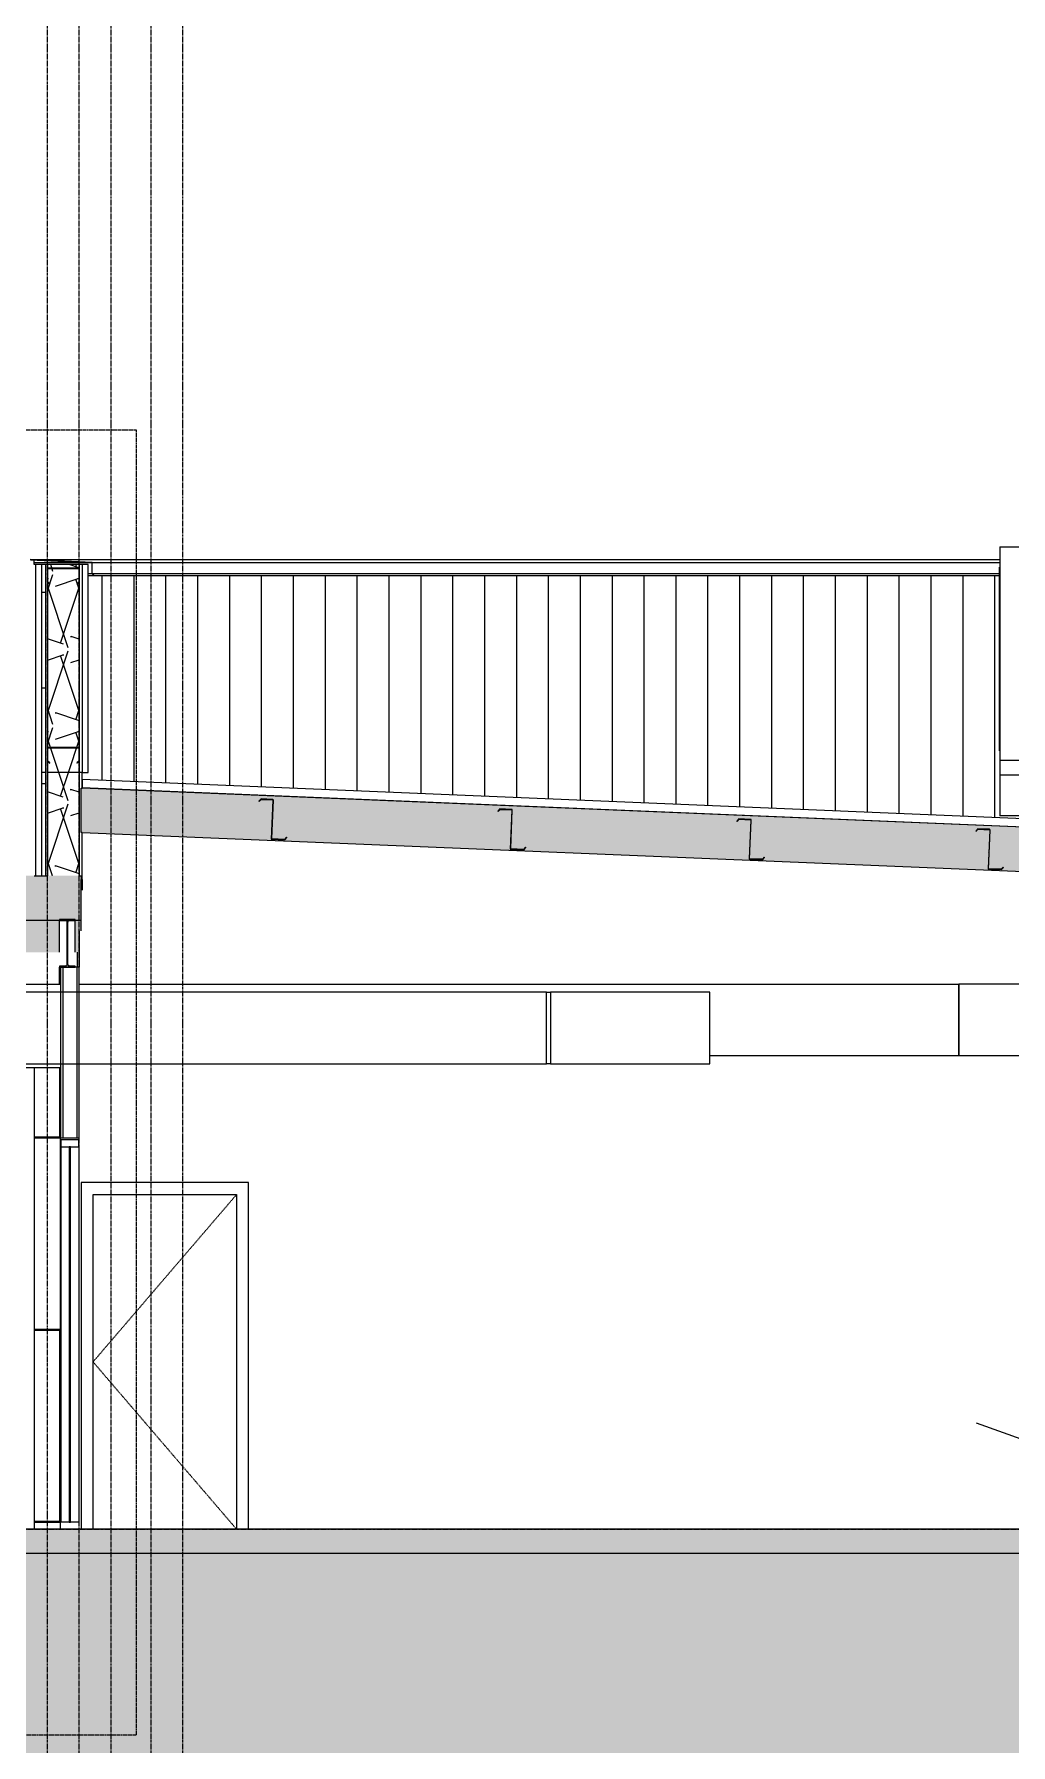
# Model space of a CAD drawing. Header units: inches. Extents: x -23445 to -52, y -314 to 853.
# Drawn here: x -15376.2 to -15131.2, y -54.2 to 375.4 of the extents above; entities that cross this region are included whole.
import ezdxf

# ---------------------------------------------------------------- set-up
doc = ezdxf.new("R2010")
doc.units = ezdxf.units.IN
doc.header["$MEASUREMENT"] = 0
for name, pattern in [('Dash 1_16_', [0.125, 0.0625, -0.0625]), ('Dash Dot 3_16_', [0.3125, 0.1875, -0.0625, 0, -0.0625]), ('Grid Line 1_2_', [0.875, 0.5, -0.125, 0.125, -0.125])]:
    doc.linetypes.add(name, pattern=pattern)
for name, color, linetype, lineweight in [('A-ANNO-IDEN', 131, 'Continuous', 9), ('A-ANNO-SYMB', 150, 'Continuous', 9), ('A-CLNG', 13, 'Continuous', 9), ('A-CLNG-PATT', 13, 'Continuous', 9), ('A-DOOR', 31, 'Continuous', 9), ('A-DOOR-FRAM', 31, 'Continuous', 9), ('A-FLOR', 192, 'Continuous', 9), ('A-FLOR-LEVL', 51, 'Continuous', 9), ('A-FLOR-PATT', 8, 'Continuous', 25), ('A-GLAZ-CURT', 52, 'Continuous', 9), ('A-GLAZ-CWMG', 51, 'Continuous', 9), ('A-ROOF', 132, 'Continuous', 9), ('A-WALL', 113, 'Continuous', 9), ('A-WALL-PATT', 111, 'Continuous', 25), ('C-TOPO', 7, 'Continuous', 9), ('I-WALL', 2, 'Continuous', 9), ('M-EQPM', 50, 'Continuous', 9), ('M-HVAC-DUCT', 70, 'Continuous', 9), ('S-BEAM', 12, 'Continuous', 9), ('S-GRID', 1, 'Continuous', 9)]:
    doc.layers.add(name, color=color, linetype=linetype, lineweight=lineweight)
pattern_1 = [(0, (-33524.074, 67.247), (0, 24), []), (90, (-33524.074, 67.247), (-24, 1e-15), [])]
pattern_2 = [(161.57, (-33523.114, 68.207), (-7.6802237, -0.0009796), [0, -54.643, 6.067, 0]), (18.43, (-33525.034, 68.207), (-7.6802237, 0.0009796), [0, -54.643, 6.067, 0]), (108.43, (-33523.114, 68.207), (3.8382953, -19.20136532), [18.211, -42.499]), (71.57, (-33525.034, 68.207), (3.8382953, 19.20136532), [18.211, -42.499])]
pattern_3 = [(45, (-33524.074, 67.247), (-19.00703, 19.00703), []), (45, (-33524.074, 96.047), (-19.00703, 19.00703), [])]

# ---------------------------------------------------------------- blocks, each defined once
blk = doc.blocks.new('Struct_Xcel_Sports Complex_rvt-2-Building Section - East_West looking South _ Fitness Center')
at = {"layer": 'A-FLOR-PATT', "lineweight": 9}
h = blk.add_hatch(dxfattribs=at)
h.set_pattern_fill('FP_34', style=0, pattern_type=2)
h.set_pattern_definition([(50, (-33524.074, 67.247), (55.0854, -4.81984), [5.76, -63.36]), (355, (-33524.074, 67.247), (-10.6557, 57.76853), [4.608, -50.688]), (100.451, (-33519.483, 66.846), (44.42947, 52.94866), [4.895, -53.848]), (46.184, (-33524.074, 82.61), (81.96444, -12.71212), [8.64, -95.04]), (96.636, (-33517.24, 81.55), (71.7815, 74.8124), [7.343, -80.772]), (351.184, (-33524.07, 82.61), (71.78195, 74.81243), [6.912, -76.032]), (21, (-33516.394, 78.767), (45.84207, -30.92146), [5.76, -63.36]), (326, (-33516.394, 78.767), (18.68706, 55.69148), [4.608, -50.688]), (71.451, (-33512.573, 76.19), (64.5289, 24.7701), [4.895, -53.848]), (37.5, (-33524.074, 67.247), (0.933895, 25.566816), [2.534, -47.539, 2.534, -48.922, -50.88]), (37.5, (-33524.074, 67.247), (0.933895, 25.566816), [-101.53, 2.534, -48.346]), (7.5, (-33524.074, 67.247), (20.20404, 30.2913), [2.534, -26.803, 2.534, -46.387, -19.392]), (7.5, (-33524.074, 67.247), (20.20404, 30.2913), [-78.259, 2.534, -16.858]), (327.5, (-33541.2, 67.247), (40.997785, -1.732403), [2.534, -16.666, 2.534, -57.37, -79.488]), (327.5, (-33541.2, 67.247), (40.997785, -1.732403), [-79.104, 2.534, -76.954]), (317.5, (-33548.88, 67.247), (44.78888, 7.68784), [2.534, -22.426, 2.534, -37.248, -56.448]), (317.5, (-33548.88, 67.247), (44.78888, 7.68784), [-64.742, 2.534, -53.914])])
h.paths.add_polyline_path([(-25189.87, -6.32), (-25174.52, -6), (-22066.14, -6), (-22066.14, 0), (-25174.52, 0), (-25189.87, -0.32), (-25287.67, -0.32), (-25303.02, 0), (-26272.89, 0), (-26272.89, -6), (-25303.02, -6), (-25287.67, -6.32), (-25241, -6.32)], flags=0)
at = {"layer": 'A-FLOR', "color": 250, "lineweight": 25}
for p, q in [((-22066.14, 0), (-24218.88, 0)), ((-25174.52, -6), (-22066.14, -6))]:
    blk.add_line(p, q, dxfattribs=at)
blk = doc.blocks.new('Girt_C - 8_D-1405600-Building Section - East_West looking South _ Fitness Center')
at = {"layer": 'S-BEAM'}
h = blk.add_hatch(dxfattribs=at)
h.set_pattern_fill('FP_11', color=256, style=0, pattern_type=2)
h.set_pattern_definition(pattern_3)
h.paths.add_polyline_path([(-22799.97, 237.31), (-22799.39, 237.8), (-22799.39, 241.11), (-22799.5, 241.11), (-22799.5, 237.85), (-22800.04, 237.4)], flags=0)
h.paths.add_polyline_path([(-22806.82, 237.31), (-22806.75, 237.4), (-22807.28, 237.85), (-22807.28, 241.11), (-22807.39, 241.11), (-22807.39, 237.8)], flags=0)
h.paths.add_polyline_path([(-22799.58, 241.19), (-22799.58, 241.3), (-22807.2, 241.3), (-22807.2, 241.19)], flags=0)
at = {"layer": 'S-BEAM', "lineweight": 15}
for p, q in [((-22807.39, 241.11), (-22807.39, 237.8)), ((-22807.28, 237.85), (-22807.28, 241.11)), ((-22799.58, 241.3), (-22807.2, 241.3)), ((-22807.2, 241.19), (-22799.58, 241.19)), ((-22799.5, 241.11), (-22799.5, 237.85)), ((-22799.39, 237.8), (-22799.39, 241.11)), ((-22807.39, 237.8), (-22806.82, 237.31)), ((-22806.75, 237.4), (-22807.28, 237.85)), ((-22806.82, 237.31), (-22806.75, 237.4)), ((-22799.5, 237.85), (-22800.04, 237.4)), ((-22800.04, 237.4), (-22799.97, 237.31)), ((-22799.97, 237.31), (-22799.39, 237.8))]:
    blk.add_line(p, q, dxfattribs=at)
for centre, radius, start, end in [((-22807.2, 241.11), 0.188, 90, 180), ((-22807.2, 241.11), 0.0782, 90, 177.8773), ((-22799.58, 241.11), 0.188, 0, 90), ((-22799.58, 241.11), 0.0782, 3.0424, 90)]:
    blk.add_arc(centre, radius, start, end, dxfattribs=at)
blk = doc.blocks.new('Girt_Z - 10_D-1390501-Building Section - East_West looking South _ Fitness Center')
at = {"layer": 'S-BEAM'}
h = blk.add_hatch(dxfattribs=at)
h.set_pattern_fill('FP_11', color=256, style=0, pattern_type=2)
h.set_pattern_definition(pattern_3)
h.paths.add_polyline_path([(-22747.83, 173.09), (-22747.33, 173.64), (-22747.41, 173.72), (-22747.88, 173.2), (-22751.02, 173.33), (-22751.21, 173.23), (-22749.41, 173.16)], flags=0)
h.paths.add_polyline_path([(-22751.21, 173.23), (-22751.09, 173.41), (-22750.69, 183.03), (-22750.8, 183.03), (-22751.17, 174.14)], flags=0)
h.paths.add_polyline_path([(-22754.23, 182.72), (-22753.76, 183.24), (-22750.87, 183.12), (-22750.87, 183.22), (-22753.8, 183.35), (-22754.31, 182.79)], flags=0)
at = {"layer": 'S-BEAM', "lineweight": 15}
for p, q in [((-22753.8, 183.35), (-22754.31, 182.79)), ((-22754.31, 182.79), (-22754.23, 182.72)), ((-22754.23, 182.72), (-22753.76, 183.24)), ((-22750.87, 183.22), (-22753.8, 183.35)), ((-22753.76, 183.24), (-22750.87, 183.12)), ((-22750.8, 183.03), (-22751.21, 173.23)), ((-22751.09, 173.41), (-22750.69, 183.03)), ((-22751.21, 173.23), (-22747.83, 173.09)), ((-22747.88, 173.2), (-22751.02, 173.33)), ((-22747.41, 173.72), (-22747.88, 173.2)), ((-22747.83, 173.09), (-22747.33, 173.64)), ((-22747.33, 173.64), (-22747.41, 173.72))]:
    blk.add_line(p, q, dxfattribs=at)
for centre, radius, start, end in [((-22750.87, 183.04), 0.187, 357.6141, 87.6141), ((-22750.87, 183.04), 0.0782, 357.6141, 85.4913), ((-22751.01, 173.41), 0.0782, 177.6141, 264.5717)]:
    blk.add_arc(centre, radius, start, end, dxfattribs=at)
blk = doc.blocks.new('Girt_Z - 10_D-V40-Building Section - East_West looking South _ Fitness Center')
at = {"layer": 'S-BEAM', "lineweight": 15}
for p, q in [((-22693.85, 180.85), (-22694.36, 180.3)), ((-22694.28, 180.22), (-22693.81, 180.74)), ((-22690.92, 180.73), (-22693.85, 180.85)), ((-22693.81, 180.74), (-22690.92, 180.62)), ((-22690.85, 180.54), (-22691.26, 170.73)), ((-22691.14, 170.92), (-22690.74, 180.53)), ((-22694.36, 180.3), (-22694.28, 180.22)), ((-22691.26, 170.73), (-22687.89, 170.59)), ((-22687.93, 170.7), (-22691.07, 170.83)), ((-22687.46, 171.22), (-22687.93, 170.7)), ((-22687.89, 170.59), (-22687.38, 171.15)), ((-22687.38, 171.15), (-22687.46, 171.22))]:
    blk.add_line(p, q, dxfattribs=at)
for centre, radius, start, end in [((-22690.93, 180.54), 0.187, 357.6141, 87.6141), ((-22690.93, 180.54), 0.0782, 357.6141, 85.4913), ((-22691.06, 170.91), 0.0782, 177.6141, 264.5717)]:
    blk.add_arc(centre, radius, start, end, dxfattribs=at)
blk = doc.blocks.new('Girt_Z - 10_D-V41-Building Section - East_West looking South _ Fitness Center')
at = {"layer": 'S-BEAM'}
h = blk.add_hatch(dxfattribs=at)
h.set_pattern_fill('FP_11', color=256, style=0, pattern_type=2)
h.set_pattern_definition(pattern_3)
h.paths.add_polyline_path([(-22627.94, 168.09), (-22627.43, 168.65), (-22627.51, 168.72), (-22627.98, 168.21), (-22631.12, 168.34), (-22631.31, 168.23)], flags=0)
h.paths.add_polyline_path([(-22631.31, 168.23), (-22631.19, 168.42), (-22630.79, 178.03), (-22630.9, 178.04)], flags=0)
h.paths.add_polyline_path([(-22634.33, 177.72), (-22633.86, 178.24), (-22630.97, 178.12), (-22630.97, 178.23), (-22633.91, 178.35), (-22634.41, 177.8)], flags=0)
at = {"layer": 'S-BEAM', "lineweight": 15}
for p, q in [((-22633.91, 178.35), (-22634.41, 177.8)), ((-22634.41, 177.8), (-22634.33, 177.72)), ((-22634.33, 177.72), (-22633.86, 178.24)), ((-22630.97, 178.23), (-22633.91, 178.35)), ((-22633.86, 178.24), (-22630.97, 178.12)), ((-22630.9, 178.04), (-22631.31, 168.23)), ((-22631.19, 168.42), (-22630.79, 178.03)), ((-22631.31, 168.23), (-22627.94, 168.09)), ((-22627.98, 168.21), (-22631.12, 168.34)), ((-22627.51, 168.72), (-22627.98, 168.21)), ((-22627.94, 168.09), (-22627.43, 168.65)), ((-22627.43, 168.65), (-22627.51, 168.72))]:
    blk.add_line(p, q, dxfattribs=at)
for centre, radius, start, end in [((-22630.98, 178.04), 0.187, 357.6141, 87.6141), ((-22630.98, 178.04), 0.0782, 357.6141, 85.4913), ((-22631.11, 168.41), 0.0782, 177.6141, 264.5717)]:
    blk.add_arc(centre, radius, start, end, dxfattribs=at)
blk = doc.blocks.new('Girt_Z - 10_D-V42-Building Section - East_West looking South _ Fitness Center')
at = {"layer": 'S-BEAM'}
h = blk.add_hatch(dxfattribs=at)
h.set_pattern_fill('FP_11', color=256, style=0, pattern_type=2)
h.set_pattern_definition(pattern_3)
h.paths.add_polyline_path([(-22567.99, 165.6), (-22567.48, 166.15), (-22567.56, 166.22), (-22568.04, 165.71), (-22571.17, 165.84), (-22571.36, 165.74)], flags=0)
h.paths.add_polyline_path([(-22571.36, 165.74), (-22571.24, 165.92), (-22570.84, 175.54), (-22570.95, 175.54)], flags=0)
h.paths.add_polyline_path([(-22574.38, 175.23), (-22573.91, 175.74), (-22571.02, 175.62), (-22571.02, 175.73), (-22573.96, 175.85), (-22574.46, 175.3)], flags=0)
at = {"layer": 'S-BEAM', "lineweight": 15}
for p, q in [((-22573.96, 175.85), (-22574.46, 175.3)), ((-22574.46, 175.3), (-22574.38, 175.23)), ((-22574.38, 175.23), (-22573.91, 175.74)), ((-22571.02, 175.73), (-22573.96, 175.85)), ((-22573.91, 175.74), (-22571.02, 175.62)), ((-22570.95, 175.54), (-22571.36, 165.74)), ((-22571.24, 165.92), (-22570.84, 175.54)), ((-22571.36, 165.74), (-22567.99, 165.6)), ((-22568.04, 165.71), (-22571.17, 165.84)), ((-22567.56, 166.22), (-22568.04, 165.71)), ((-22567.99, 165.6), (-22567.48, 166.15)), ((-22567.48, 166.15), (-22567.56, 166.22))]:
    blk.add_line(p, q, dxfattribs=at)
for centre, radius, start, end in [((-22571.03, 175.54), 0.187, 357.6141, 87.6141), ((-22571.03, 175.54), 0.0782, 357.6141, 85.4913), ((-22571.17, 165.92), 0.0782, 177.6141, 264.5717)]:
    blk.add_arc(centre, radius, start, end, dxfattribs=at)
blk = doc.blocks.new('Carrier_48TC_Standard_Efficiency_Gas_Heat_Electric_Cooling_Packaged_Rooftop_Unit_3_to_15_nominal_tons - 15 ton 48TC__16-873539-Building Section - East_West looking South _ Fitness Center')
at = {"layer": 'M-EQPM'}
for p, q in [((-22568.39, 246.7), (-22452.52, 246.7)), ((-22568.39, 246.7), (-22568.39, 189.33)), ((-22452.52, 189.33), (-22452.52, 246.7)), ((-22568.52, 195.45), (-22568.52, 241.58)), ((-22568.52, 241.58), (-22568.39, 241.58)), ((-22568.39, 195.45), (-22568.52, 195.45)), ((-22568.39, 193.08), (-22452.52, 193.08)), ((-22568.39, 193.08), (-22568.39, 179.08)), ((-22452.52, 189.33), (-22568.39, 189.33)), ((-22452.52, 179.08), (-22452.52, 193.08)), ((-22452.52, 179.08), (-22568.39, 179.08))]:
    blk.add_line(p, q, dxfattribs=at)
blk = doc.blocks.new('W-Wide Flange - W12X19-1472862-Building Section - East_West looking South _ Fitness Center')
at = {"layer": 'S-BEAM'}
for p, q in [((-22799.89, 144.84), (-22799.89, 144.55)), ((-22799.89, 144.55), (-22799.89, 141.1))]:
    blk.add_line(p, q, dxfattribs=at)
blk = doc.blocks.new('Girt_C - 8_D-V57-Building Section - East_West looking South _ Fitness Center')
at = {"layer": 'S-BEAM'}
h = blk.add_hatch(dxfattribs=at)
h.set_pattern_fill('FP_11', color=256, style=0, pattern_type=2)
h.set_pattern_definition(pattern_3)
h.paths.add_polyline_path([(-22799.97, 192.31), (-22799.39, 192.8), (-22799.39, 196.11), (-22799.5, 196.11), (-22799.5, 192.85), (-22800.04, 192.4)], flags=0)
h.paths.add_polyline_path([(-22806.82, 192.31), (-22806.75, 192.4), (-22807.28, 192.85), (-22807.28, 196.11), (-22807.39, 196.11), (-22807.39, 192.8)], flags=0)
h.paths.add_polyline_path([(-22799.58, 196.19), (-22799.58, 196.3), (-22807.2, 196.3), (-22807.2, 196.19)], flags=0)
at = {"layer": 'S-BEAM', "lineweight": 15}
for p, q in [((-22807.39, 196.11), (-22807.39, 192.8)), ((-22807.28, 192.85), (-22807.28, 196.11)), ((-22799.58, 196.3), (-22807.2, 196.3)), ((-22807.2, 196.19), (-22799.58, 196.19)), ((-22799.5, 196.11), (-22799.5, 192.85)), ((-22799.39, 192.8), (-22799.39, 196.11)), ((-22807.39, 192.8), (-22806.82, 192.31)), ((-22806.75, 192.4), (-22807.28, 192.85)), ((-22806.82, 192.31), (-22806.75, 192.4)), ((-22799.5, 192.85), (-22800.04, 192.4)), ((-22800.04, 192.4), (-22799.97, 192.31)), ((-22799.97, 192.31), (-22799.39, 192.8))]:
    blk.add_line(p, q, dxfattribs=at)
for centre, radius, start, end in [((-22807.2, 196.11), 0.188, 90, 180), ((-22807.2, 196.11), 0.0782, 90, 177.8773), ((-22799.58, 196.11), 0.188, 0, 90), ((-22799.58, 196.11), 0.0782, 3.0424, 90)]:
    blk.add_arc(centre, radius, start, end, dxfattribs=at)
blk = doc.blocks.new('W-Wide Flange - W12X16-1341241-Building Section - East_West looking South _ Fitness Center')
at = {"layer": 'S-BEAM'}
h = blk.add_hatch(dxfattribs=at)
h.set_pattern_fill('FP_11', color=256, style=0, pattern_type=2)
h.set_pattern_definition(pattern_3)
h.paths.add_polyline_path([(-22800.4, 141.1), (-22800.4, 141.36), (-22804.39, 141.36), (-22804.39, 141.1), (-22802.05, 141.1)], flags=0)
h.paths.add_polyline_path([(-22802.93, 141.38), (-22801.97, 141.42), (-22802.23, 141.67), (-22802.27, 141.79), (-22802.62, 141.57), (-22802.81, 141.42)], flags=0)
h.paths.add_polyline_path([(-22802.28, 141.91), (-22802.28, 152.3), (-22802.5, 152.3), (-22802.5, 141.91)], flags=0)
h.paths.add_polyline_path([(-22802.27, 152.42), (-22802.07, 152.72), (-22802.05, 152.83), (-22802.81, 152.79), (-22802.55, 152.53)], flags=0)
h.paths.add_polyline_path([(-22800.4, 152.84), (-22800.4, 153.11), (-22804.39, 153.11), (-22804.39, 152.84), (-22801.73, 152.84)], flags=0)
at = {"layer": 'S-BEAM', "lineweight": 15}
for p, q in [((-22800.4, 153.11), (-22804.39, 153.11)), ((-22804.39, 153.11), (-22804.39, 152.84)), ((-22804.39, 152.84), (-22803.05, 152.84)), ((-22802.5, 152.3), (-22802.5, 141.91)), ((-22802.28, 141.91), (-22802.28, 152.3)), ((-22801.73, 152.84), (-22800.4, 152.84)), ((-22800.4, 152.84), (-22800.4, 153.11)), ((-22803.05, 141.36), (-22804.39, 141.36)), ((-22804.39, 141.36), (-22804.39, 141.1)), ((-22804.39, 141.1), (-22800.4, 141.1)), ((-22800.4, 141.36), (-22801.73, 141.36)), ((-22800.4, 141.1), (-22800.4, 141.36))]:
    blk.add_line(p, q, dxfattribs=at)
at = {"layer": 'S-BEAM'}
for p, q in [((-22804.39, 144.84), (-22804.39, 152.84)), ((-22800.4, 144.84), (-22800.4, 152.84)), ((-22804.39, 136.82), (-22804.39, 141.1))]:
    blk.add_line(p, q, dxfattribs=at)
at = {"layer": 'S-BEAM', "lineweight": 15, "flags": 128}
for points in [[(-22803.05, 152.84), (-22802.93, 152.83), (-22802.81, 152.79), (-22802.71, 152.72), (-22802.62, 152.64), (-22802.55, 152.53), (-22802.51, 152.42), (-22802.5, 152.3)], [(-22802.28, 152.3), (-22802.27, 152.42), (-22802.23, 152.53), (-22802.16, 152.64), (-22802.07, 152.72), (-22801.97, 152.79), (-22801.85, 152.83), (-22801.73, 152.84)], [(-22802.5, 141.91), (-22802.51, 141.79), (-22802.55, 141.67), (-22802.62, 141.57), (-22802.71, 141.48), (-22802.81, 141.42), (-22802.93, 141.38), (-22803.05, 141.36)], [(-22801.73, 141.36), (-22801.85, 141.38), (-22801.97, 141.42), (-22802.07, 141.48), (-22802.16, 141.57), (-22802.23, 141.67), (-22802.27, 141.79), (-22802.28, 141.91)]]:
    blk.add_lwpolyline(points, dxfattribs=at)
blk = doc.blocks.new('Rectangular Mullion - Interior 1_75_ x 4_5_-1214729-Building Section - East_West looking South _ Fitness Center')
at = {"layer": 'A-GLAZ-CWMG', "lineweight": 13}
for p, q in [((-22799.52, 97.75), (-22804.02, 97.75)), ((-22804.02, 97.75), (-22804.02, 96)), ((-22804.02, 96), (-22799.52, 96)), ((-22799.52, 96), (-22799.52, 97.75))]:
    blk.add_line(p, q, dxfattribs=at)
blk = doc.blocks.new('Rectangular Mullion - Interior 1_75_ x 4_5_-1220285-Building Section - East_West looking South _ Fitness Center')
at = {"layer": 'A-GLAZ-CWMG'}
for p, q in [((-22804.02, 96), (-22804.02, 1.75)), ((-22799.52, 96), (-22799.52, 1.75)), ((-22801.95, 1.75), (-22804.02, 1.75)), ((-22799.52, 1.75), (-22801.58, 1.75))]:
    blk.add_line(p, q, dxfattribs=at)
blk = doc.blocks.new('Single-Flush - 36_ x 84_-1318898-Building Section - East_West looking South _ Fitness Center')
at = {"layer": 'A-DOOR', "linetype": 'Dash 1_16_'}
for p in [(-22759.95, 84), (-22759.95, 0)]:
    blk.add_line(p, (-22795.95, 42), dxfattribs=at)
at = {"layer": 'A-DOOR-FRAM'}
for p, q in [((-22756.95, 87), (-22798.95, 87)), ((-22798.95, 87), (-22798.95, 0)), ((-22756.95, 0), (-22756.95, 87)), ((-22795.95, 0), (-22795.95, 84)), ((-22795.95, 84), (-22759.95, 84)), ((-22759.95, 84), (-22759.95, 0))]:
    blk.add_line(p, q, dxfattribs=at)
blk = doc.blocks.new('System Panel - Interior Glazing-1220306-Building Section - East_West looking South _ Fitness Center')
at = {"layer": 'A-GLAZ-CURT'}
for p, q in [((-22801.58, 96), (-22801.95, 96)), ((-22801.95, 96), (-22801.95, 1.75)), ((-22801.58, 1.75), (-22801.58, 96)), ((-22801.95, 1.75), (-22801.58, 1.75))]:
    blk.add_line(p, q, dxfattribs=at)
blk = doc.blocks.new('Rectangular Elbow - Radius - 1 W-1453818-Building Section - East_West looking South _ Fitness Center')
at = {"layer": 'M-HVAC-DUCT'}
for p, q in [((-22578.7, 118.82), (-22578.7, 136.82)), ((-22519.32, 136.82), (-22578.7, 136.82)), ((-22519.32, 118.82), (-22578.7, 118.82))]:
    blk.add_line(p, q, dxfattribs=at)
blk = doc.blocks.new('Rectangular Elbow - Mitered - Standard-1469788-Building Section - East_West looking South _ Fitness Center')
at = {"layer": 'M-HVAC-DUCT'}
for p, q in [((-22682.2, 116.82), (-22682.2, 134.82)), ((-22682.2, 134.82), (-22681.2, 134.82)), ((-22681.2, 134.82), (-22681.2, 116.82)), ((-22641.2, 134.82), (-22681.2, 134.82)), ((-22641.2, 116.82), (-22641.2, 134.82)), ((-22681.2, 116.82), (-22682.2, 116.82)), ((-22681.2, 116.82), (-22641.2, 116.82))]:
    blk.add_line(p, q, dxfattribs=at)

msp = doc.modelspace()

# ---------------------------------------------------------------- hatches: boundary and pattern name
at = {"layer": 'A-CLNG-PATT'}
h = msp.add_hatch(dxfattribs=at)
h.set_pattern_fill('FP_18', color=256, style=0, pattern_type=2)
h.set_pattern_definition(pattern_2)
h.paths.add_polyline_path([(-14627.157, 144.24209), (-14627.157, 155.37674), (-15364.42762, 186.09635), (-15364.42762, 174.9617), (-14630.64374, 144.38737)], flags=0)
h = msp.add_hatch(dxfattribs=at)
h.set_pattern_fill('FP_18', color=256, style=0, pattern_type=2)
h.set_pattern_definition(pattern_2)
h.paths.add_polyline_path([(-18834.67762, 152.92201), (-15364.42762, 152.92201), (-15364.42762, 164.05666), (-18834.67762, 164.05666), (-18834.67762, 154.604)], flags=0)
at = {"layer": 'A-CLNG-PATT', "lineweight": 5}
h = msp.add_hatch(color=256, dxfattribs=at)
h.paths.add_polyline_path([(-18828.42762, 144.64399), (-18828.42762, 144.86165), (-18780.67762, 144.86165), (-18780.67762, 148.89399), (-18744.30262, 148.89399), (-18744.30262, 144.86165), (-18693.55262, 144.86165), (-18693.55262, 148.78461), (-18691.05262, 148.78461), (-18691.05262, 148.98774), (-18549.42762, 148.98774), (-18549.42762, 152.92201), (-18831.42762, 152.92201), (-18831.42762, 144.98774), (-18828.92762, 144.98774), (-18828.92762, 144.64399)], flags=0)
h.paths.add_polyline_path([(-15365.42762, 144.67524), (-15364.92762, 144.68796), (-15364.92762, 150.26118), (-15364.42762, 150.26118), (-15364.42762, 152.92201), (-15365.93262, 152.84439), (-15365.93262, 144.86165), (-15365.42762, 144.81458), (-15365.42762, 144.68796)], flags=0)
h.paths.add_polyline_path([(-17990.77456, 144.86165), (-17971.42762, 144.86165), (-17971.42762, 144.98774), (-17970.42762, 144.98774), (-17970.42762, 152.92201), (-18067.05262, 152.92201), (-18067.05262, 144.86165), (-18004.67762, 144.86165), (-18004.64654, 148.61311), (-18004.44562, 148.61795), (-18001.17762, 148.60828), (-18001.17762, 144.86165), (-17999.54774, 144.86165)], flags=0)
h.paths.add_polyline_path([(-17953.17762, 144.86165), (-17953.14654, 150.61785), (-17952.94562, 150.62268), (-17949.67762, 150.61301), (-17949.67762, 144.86165), (-17873.30262, 144.86165), (-17873.30262, 152.92201), (-17964.42762, 152.92201), (-17964.42762, 144.98774), (-17963.42762, 144.98774), (-17963.42762, 144.86165), (-17955.68181, 144.86165)], flags=0)
h.paths.add_polyline_path([(-18083.42762, 144.86165), (-18071.17762, 144.86165), (-18071.17762, 152.92201), (-18083.42762, 152.92201), (-18083.42762, 148.25745)], flags=0)
h.paths.add_polyline_path([(-18087.55262, 144.86165), (-18087.55262, 152.92201), (-18253.92762, 152.92201), (-18253.92762, 144.99816), (-18252.92762, 144.99816), (-18252.92762, 144.86165), (-18225.17762, 144.86165), (-18225.14654, 150.61785), (-18224.94562, 150.62268), (-18221.67762, 150.61301), (-18221.67762, 144.86165), (-18173.67762, 144.86165), (-18173.64654, 148.61311), (-18173.44562, 148.61795), (-18170.17762, 148.60828), (-18170.17762, 144.86165), (-18096.05281, 144.86165)], flags=0)
h.paths.add_polyline_path([(-17868.55262, 144.86165), (-17740.05262, 144.86165), (-17740.05262, 152.92201), (-17868.55262, 152.92201), (-17868.55262, 149.38632)], flags=0)
h.paths.add_polyline_path([(-15376.36468, 144.86165), (-15369.92262, 144.86165), (-15369.92262, 152.92201), (-15648.42762, 152.92201), (-15648.42762, 144.98774), (-15647.42762, 144.98774), (-15647.42762, 144.86165), (-15385.13787, 144.86165)], flags=0)
h.paths.add_polyline_path([(-17530.80262, 144.86165), (-17392.42762, 144.86165), (-17392.42762, 144.98774), (-17391.42762, 144.98774), (-17391.42762, 152.92201), (-17530.80262, 152.92201), (-17530.80262, 149.72)], flags=0)
h.paths.add_polyline_path([(-17384.42762, 144.86165), (-17201.55262, 144.86165), (-17201.55262, 152.92201), (-17385.42762, 152.92201), (-17385.42462, 144.98774), (-17384.42762, 144.98774)], flags=0)
h.paths.add_polyline_path([(-18260.92762, 144.86165), (-18260.92762, 144.99816), (-18259.92762, 144.99816), (-18259.92762, 152.92201), (-18302.80262, 152.92201), (-18302.80262, 144.86165), (-18262.74337, 144.86165)], flags=0)
h.paths.add_polyline_path([(-17104.68262, 144.86165), (-17102.92762, 144.86165), (-17102.92762, 144.98774), (-17101.92762, 144.98774), (-17101.92762, 152.92201), (-17195.55262, 152.92201), (-17195.55262, 144.86165), (-17113.45581, 144.86165)], flags=0)
h.paths.add_polyline_path([(-17094.92762, 144.86165), (-16813.42762, 144.86165), (-16813.42762, 144.98774), (-16812.42762, 144.98774), (-16812.42762, 152.92201), (-17095.92762, 152.92201), (-17095.90943, 144.98774), (-17094.92762, 144.98774)], flags=0)
h.paths.add_polyline_path([(-18428.55262, 144.86165), (-18428.55262, 152.36339), (-18307.55262, 152.36339), (-18307.55262, 152.92201), (-18490.40272, 152.92201), (-18490.40272, 144.86165), (-18429.43393, 144.86165)], flags=0)
h.paths.add_polyline_path([(-16698.49012, 144.86165), (-16523.92762, 144.86165), (-16523.92762, 144.98774), (-16522.92762, 144.98774), (-16522.92762, 152.92201), (-16806.42762, 152.89003), (-16806.39424, 152.37025), (-16703.24012, 152.37025), (-16703.24012, 152.85419), (-16698.49012, 152.85419), (-16698.49012, 149.72)], flags=0)
h.paths.add_polyline_path([(-18502.40272, 144.86165), (-18502.40272, 152.92201), (-18543.42762, 152.92201), (-18543.42762, 144.98774), (-18542.42762, 144.98774), (-18542.42762, 144.86165), (-18508.39262, 144.86165)], flags=0)
h.paths.add_polyline_path([(-16515.92762, 144.86165), (-16234.42762, 144.86165), (-16234.42762, 144.98774), (-16233.42762, 144.98774), (-16233.42762, 152.92201), (-16516.92762, 152.92201), (-16516.87906, 144.98774), (-16515.92762, 144.98774)], flags=0)
h.paths.add_polyline_path([(-15657.10668, 144.86165), (-15655.42762, 144.86165), (-15655.42762, 144.98774), (-15654.42762, 144.98774), (-15654.42762, 152.92201), (-15937.92762, 152.92201), (-15937.84868, 144.98774), (-15936.92762, 144.98774), (-15936.92762, 144.86165), (-15665.87987, 144.86165)], flags=0)
h.paths.add_polyline_path([(-15944.92762, 144.86165), (-15944.92762, 144.98774), (-15943.92762, 144.98774), (-15943.92762, 152.92201), (-16227.42762, 152.92201), (-16227.36387, 144.98774), (-16226.42762, 144.98774), (-16226.42762, 144.86165), (-15946.62187, 144.86165)], flags=0)
h.paths.add_polyline_path([(-17657.39343, 151.49295), (-17535.55262, 151.49295), (-17535.55262, 152.92201), (-17673.67762, 152.92201), (-17673.67762, 151.49295), (-17666.16662, 151.49295)], flags=0)
h.paths.add_polyline_path([(-17735.30262, 151.49295), (-17680.92762, 151.49295), (-17680.92762, 152.92201), (-17735.30262, 152.92201), (-17735.30262, 151.5714)], flags=0)
h.paths.add_polyline_path([(-15368.03762, 152.29641), (-15367.81762, 152.29641), (-15367.81762, 152.42387), (-15368.05628, 152.43245), (-15368.05135, 152.41835)], flags=0)
h.paths.add_polyline_path([(-18833.24701, 152.75607), (-18833.81262, 152.77433), (-18833.27342, 152.75607)], flags=0)
at = {"layer": 'A-WALL-PATT', "lineweight": 9}
h = msp.add_hatch(dxfattribs=at)
h.set_pattern_fill('FP_17', color=256, style=0, pattern_type=2)
h.set_pattern_definition(pattern_1)
h.paths.add_polyline_path([(-15374.42762, 190), (-15373.42762, 190), (-15373.42762, 242.20202), (-15374.42762, 242.20202), (-15374.42762, 193.676)], flags=0)
h = msp.add_hatch(dxfattribs=at)
h.set_pattern_fill('FP_18', color=256, style=0, pattern_type=2)
h.set_pattern_definition(pattern_2)
h.paths.add_polyline_path([(-15364.92762, 190), (-15364.92762, 242.20202), (-15372.92762, 242.20202), (-15372.92762, 190)], flags=0)
h = msp.add_hatch(dxfattribs=at)
h.set_pattern_fill('FP_35', color=256, style=0, pattern_type=2)
h.set_pattern_definition([(270, (-30135.186, -153.667), (8, 5e-16), [])])
h.paths.add_polyline_path([(-14624.17762, 157.38454), (-14624.17762, 158.5), (-14626.67762, 158.5), (-14626.67762, 163.55469), (-14627.05262, 163.24003), (-14627.05262, 157.50434)], flags=0)
h.paths.add_polyline_path([(-14627.157, 157.50869), (-14627.157, 163.15244), (-14627.25325, 163.07168), (-14627.32355, 163.15547), (-14627.157, 163.29522), (-14627.157, 166.94531), (-14634.49015, 166.94531), (-14634.49015, 167.05469), (-14627.157, 167.05469), (-14627.157, 185.5), (-14627.05262, 185.5), (-14627.05262, 167.05469), (-14626.86512, 167.05469), (-14626.86507, 166.94531), (-14627.05262, 166.94531), (-14627.05262, 163.3828), (-14626.787, 163.60569), (-14626.787, 166.87128), (-14626.67762, 166.94531), (-14626.67762, 192.79688), (-14627.25325, 192.31387), (-14627.32355, 192.39766), (-14626.787, 192.84788), (-14626.787, 196.11347), (-14626.67762, 196.1875), (-14626.67762, 237.79688), (-14627.25325, 237.31387), (-14627.32355, 237.39766), (-14626.787, 237.84788), (-14626.787, 239.45581), (-14634.56825, 239.45581), (-14634.56825, 237.84788), (-14634.03279, 237.39857), (-14634.10309, 237.31478), (-14634.67762, 237.84788), (-14634.67762, 239.45581), (-15018.05262, 239.45581), (-15018.05262, 179.07714), (-15133.92762, 179.07714), (-15133.92762, 195.45214), (-15134.05262, 195.45214), (-15134.05262, 239.45581), (-15362.67762, 239.45581), (-15362.67762, 190), (-15364.17762, 190), (-15364.17762, 188.21788), (-14669.31004, 159.26506)], flags=0)
h.paths.add_polyline_path([(-14634.10309, 163.0726), (-14634.67762, 163.60569), (-14634.67762, 166.86719), (-14634.56825, 166.87006), (-14634.49015, 163.54016), (-14634.03279, 163.15638)], flags=0)
h.paths.add_polyline_path([(-14634.10309, 192.31478), (-14634.67762, 192.84788), (-14634.67762, 196.10938), (-14634.56825, 196.11224), (-14634.49015, 192.78235), (-14634.03279, 192.39857)], flags=0)
h.paths.add_polyline_path([(-14634.10309, 196.1875), (-14634.49015, 196.1875), (-14634.49015, 196.29688), (-14626.86512, 196.29687), (-14626.86507, 196.1875), (-14634.03279, 196.1875)], flags=0)
h = msp.add_hatch(dxfattribs=at)
h.set_pattern_fill('FP_17', color=256, style=0, pattern_type=2)
h.set_pattern_definition(pattern_1)
h.paths.add_polyline_path([(-15374.42762, 164.05666), (-15373.42762, 164.05666), (-15373.42762, 190), (-15374.42762, 190), (-15374.42762, 164.372)], flags=0)
h = msp.add_hatch(dxfattribs=at)
h.set_pattern_fill('FP_18', color=256, style=0, pattern_type=2)
h.set_pattern_definition(pattern_2)
h.paths.add_polyline_path([(-15364.92762, 164.05666), (-15364.92762, 190), (-15372.92762, 190), (-15372.92762, 164.05666), (-15367.59149, 164.05666)], flags=0)
h = msp.add_hatch(dxfattribs=at)
h.set_pattern_fill('FP_14', color=256, style=0, pattern_type=2)
h.set_pattern_definition([(90, (-30037.98, 677.25), (-193, -193), [48, -145]), (180, (-30037.98, 677.25), (-2e-14, -193), [96.25, -96.75]), (270, (-30134.23, 725.25), (-193, -193), [48, -145]), (180, (-30037.98, 725.25), (-2e-14, -193), [96.25, -96.75]), (270, (-30134.48, 725.25), (-193, -193), [48, -145]), (180, (-30134.48, 725.25), (-2e-14, -193), [96.25, -96.75]), (90, (-30230.73, 677.25), (-193, -193), [48, -145]), (180, (-30134.48, 677.25), (-2e-14, -193), [96.25, -96.75]), (90, (-30085.98, 725.5), (-193, -193), [48, -145]), (180, (-30037.73, 725.5), (-2e-14, -193), [48.25, -144.75]), (180, (-30037.73, 773.5), (-2e-14, -193), [48.25, -144.75]), (90, (-30182.48, 725.5), (-193, -193), [48, -145]), (180, (-30086.23, 725.5), (-2e-14, -193), [96.25, -96.75]), (270, (-30086.23, 773.5), (-193, -193), [48, -145]), (180, (-30086.23, 773.5), (-2e-14, -193), [96.25, -96.75]), (180, (-30182.73, 725.5), (-2e-14, -193), [48, -145]), (270, (-30182.73, 773.5), (-193, -193), [48, -145]), (180, (-30182.73, 773.5), (-2e-14, -193), [48, -145]), (90, (-30037.98, 773.75), (-193, -193), [48, -145]), (180, (-30037.98, 773.75), (-2e-14, -193), [96.25, -96.75]), (270, (-30134.23, 821.75), (-193, -193), [48, -145]), (180, (-30037.98, 821.75), (-2e-14, -193), [96.25, -96.75]), (270, (-30134.48, 821.75), (-193, -193), [48, -145]), (180, (-30134.48, 821.75), (-2e-14, -193), [96.25, -96.75]), (270, (-30230.73, 821.75), (-193, -193), [48, -145]), (180, (-30134.48, 773.75), (-2e-14, -193), [96.25, -96.75]), (90, (-30085.98, 822), (-193, -193), [48, -145]), (180, (-30037.73, 822), (-2e-14, -193), [48.25, -144.75]), (180, (-30037.73, 870), (-2e-14, -193), [48.25, -144.75]), (90, (-30182.48, 822), (-193, -193), [48, -145]), (180, (-30086.23, 822), (-2e-14, -193), [96.25, -96.75]), (270, (-30086.23, 870), (-193, -193), [48, -145]), (180, (-30086.23, 870), (-2e-14, -193), [96.25, -96.75]), (180, (-30182.73, 822), (-2e-14, -193), [48, -145]), (270, (-30182.73, 870), (-193, -193), [48, -145]), (180, (-30182.73, 870), (-2e-14, -193), [48, -145])])
h.paths.add_polyline_path([(-15376.24012, 0), (-15369.67762, 0), (-15369.67762, 115.82032), (-15376.24012, 115.82032), (-15376.24012, 76.46)], flags=0)
h.paths.add_polyline_path([(-15024.30262, 0), (-15024.30262, 145.75), (-15017.53164, 145.75), (-15065.67762, 147.75608), (-15065.67762, 0)], flags=0)
h.paths.add_polyline_path([(-14985.61512, 0), (-14883.42762, 0), (-14883.42762, 139.829), (-14879.55262, 139.829), (-14879.55262, 140.00087), (-14985.61512, 144.42015), (-14985.61512, 76.46)], flags=0)
h.paths.add_polyline_path([(-15365.42762, 141.09921), (-15364.92762, 141.09921), (-15364.92762, 144.67524), (-15365.42762, 144.67524), (-15365.42762, 144.55208)], flags=0)
h.paths.add_polyline_path([(-14626.93882, 145.5), (-14624.05262, 145.5), (-14624.05262, 146.36979), (-14627.05262, 146.49479), (-14627.05262, 145.5)], flags=0)
h.paths.add_polyline_path([(-14624.05262, 153.8763), (-14624.05262, 155.3776), (-14627.05262, 155.5026), (-14627.05262, 154.0013)], flags=0)
h.paths.add_polyline_path([(-14627.157, 155.37674), (-14627.157, 155.50695), (-15364.17762, 186.21614), (-15364.17762, 186.08593), (-14648.23498, 156.25499)], flags=0)
at = {"layer": 'C-TOPO'}
h = msp.add_hatch(dxfattribs=at)
h.set_pattern_fill('FP_13', color=256, style=0, pattern_type=2)
h.set_pattern_definition([(0, (-33524.074, 67.247), (48, 48), [48, -48]), (0, (-33524.074, 85.247), (48, 48), [48, -48]), (0, (-33524.074, 103.247), (48, 48), [48, -48]), (90, (-33518.074, 109.247), (-48, 48), [48, -48]), (90, (-33500.074, 109.247), (-48, 48), [48, -48]), (90, (-33482.074, 109.247), (-48, 48), [48, -48])])
h.paths.add_polyline_path([(-18929.50562, -79.828), (-14623.67762, -79.828), (-14623.67762, -48), (-14636.67762, -48), (-14636.67762, -36), (-14631.67762, -36), (-14631.67762, -6), (-17740.05262, -6), (-17755.90955, -6.33035), (-17853.2024, -6.3198), (-17872.67762, -6), (-17872.67762, -12), (-17953.80262, -12), (-17953.80262, -6), (-18221.05262, -6), (-18221.05262, -12), (-18302.80262, -12), (-18302.80262, -6), (-18838.42762, -6), (-18838.42762, -36), (-18835.42762, -36), (-18835.42762, -48), (-18853.42762, -48), (-18853.42762, -36), (-18852.42762, -35.97606), (-18852.42762, 0), (-18929.50562, 0), (-18929.50562, -6.95548)], flags=0)
h.paths.add_polyline_path([(-17806.53762, -0.3198), (-17755.40285, -0.3198), (-17740.05262, 0), (-17868.55262, 0), (-17853.2024, -0.3198)], flags=0)

# ---------------------------------------------------------------- linework, layer by layer
at = {"layer": 'A-ANNO-IDEN', "color": 153}
msp.add_line((-15139.92187, 26.66641), (-14470.75129, -213.32508), dxfattribs=at)
at = {"layer": 'A-ANNO-SYMB', "linetype": 'Dash Dot 3_16_'}
for p, q in [((-15350.60964, 275.93962), (-15387.60298, 275.93962)), ((-15350.60964, -51.68928), (-15350.60964, 275.93962)), ((-15387.60298, -51.68928), (-15350.60964, -51.68928))]:
    msp.add_line(p, q, dxfattribs=at)
at = {"layer": 'A-CLNG', "lineweight": 25}
for p, q in [((-14627.157, 155.37674), (-15364.17762, 186.08593)), ((-15364.17762, 174.95128), (-14627.157, 144.24209)), ((-15364.42762, 152.92201), (-15364.42762, 163.1183)), ((-16698.49012, 152.92201), (-15364.42762, 152.92201))]:
    msp.add_line(p, q, dxfattribs=at)
at = {"layer": 'A-CLNG'}
msp.add_line((-15364.42762, 150.26118), (-15364.42762, 152.92201), dxfattribs=at)
at = {"layer": 'A-FLOR-LEVL', "linetype": 'Grid Line 1_2_'}
msp.add_line((-19122.86105, 0), (-13634.10082, 0), dxfattribs=at)
at = {"layer": 'A-ROOF', "lineweight": 25}
for p, q in [((-14536.42762, 153.72829), (-15364.17762, 188.21788)), ((-15364.17762, 188.21788), (-15364.17762, 186.21614)), ((-15364.17762, 186.21614), (-14536.42762, 151.72656))]:
    msp.add_line(p, q, dxfattribs=at)
at = {"layer": 'A-WALL', "lineweight": 25}
for p, q in [((-15361.74012, 242.68768), (-15377.24012, 243.5)), ((-15377.17762, 243.43414), (-15361.80262, 242.62837)), ((-15362.67762, 242.20202), (-15376.24012, 242.20202)), ((-15362.67762, 190), (-15362.67762, 242.20202)), ((-15361.80262, 242.62837), (-15361.80262, 239.97411)), ((-15361.74012, 240), (-15361.74012, 242.68768)), ((-15361.80262, 239.97411), (-15361.28432, 239.45581)), ((-15361.24012, 239.5), (-15361.74012, 240)), ((-15361.28432, 239.45581), (-15361.24012, 239.5)), ((-15364.17762, 186.08593), (-15364.17762, 190)), ((-15364.17762, 190), (-15362.67762, 190)), ((-15364.17762, 163.1183), (-15364.17762, 174.95128)), ((-15364.42762, 163.1183), (-15364.17762, 163.1183))]:
    msp.add_line(p, q, dxfattribs=at)
at = {"layer": 'A-WALL'}
for p, q in [((-15376.24012, 243.5), (-15133.92762, 243.5)), ((-15376.24012, 242.20202), (-15376.24012, 243.38881)), ((-15376.24012, 242.68768), (-15362.93433, 242.68768)), ((-15375.92762, 242.20202), (-15375.92762, 164.05666)), ((-15374.42762, 242.20202), (-15374.42762, 164.05666)), ((-15373.42762, 242.20202), (-15373.42762, 164.05666)), ((-15372.92762, 242.20202), (-15372.92762, 164.05666)), ((-15364.92762, 242.20202), (-15364.92762, 164.05666)), ((-15364.17762, 242.20202), (-15364.17762, 190)), ((-15361.74012, 242.68768), (-15133.92762, 242.68768)), ((-15362.67762, 240), (-15361.80262, 240)), ((-15362.67762, 239.5), (-15361.32134, 239.5)), ((-15362.67762, 239.45581), (-15134.05262, 239.45581)), ((-15361.74012, 240), (-15134.05262, 240)), ((-15361.24012, 239.5), (-15134.05262, 239.5)), ((-15373.42762, 190), (-15374.42762, 190)), ((-15364.17762, 190), (-15372.92762, 190)), ((-15364.42762, 174.9617), (-15364.42762, 186.09635)), ((-15364.42762, 186.09635), (-15364.17762, 186.08593)), ((-15364.17762, 174.95128), (-15364.42762, 174.9617)), ((-15376.24012, 164.05666), (-15372.92762, 164.05666)), ((-15364.92762, 164.05666), (-15364.42762, 164.05666)), ((-15364.42762, 164.05666), (-15364.42762, 163.1183)), ((-15364.17762, 163.1183), (-15364.17762, 160.45746)), ((-15369.05262, 141.09921), (-15369.05262, 98.25)), ((-15365.55262, 141.09921), (-15365.55262, 98.25)), ((-15376.24012, 115.82032), (-15376.24012, 0))]:
    msp.add_line(p, q, dxfattribs=at)
at = {"layer": 'I-WALL'}
for p, q in [((-15364.92762, 150.26118), (-15364.92762, 141.09921)), ((-15369.67762, 0), (-15369.67762, 98.25))]:
    msp.add_line(p, q, dxfattribs=at)
at = {"layer": 'I-WALL', "lineweight": 25}
for p, q in [((-15364.92762, 141.09921), (-15369.67762, 141.09921)), ((-15369.67762, 141.09921), (-15369.67762, 98.25)), ((-15364.92762, 98.25), (-15364.92762, 141.09921)), ((-15369.67762, 98.25), (-15364.92762, 98.25))]:
    msp.add_line(p, q, dxfattribs=at)
at = {"layer": 'M-HVAC-DUCT'}
for p, q in [((-15247.74012, 134.82032), (-15418.30262, 134.82032)), ((-15380.61104, 136.82032), (-15369.67762, 136.82032)), ((-15364.92762, 136.82032), (-15144.24012, 136.82032)), ((-15144.24012, 136.82032), (-15144.24012, 118.82032)), ((-15418.30262, 116.82032), (-15247.74012, 116.82032)), ((-15144.24012, 118.82032), (-15206.74012, 118.82032)), ((-15369.67762, 115.82032), (-16664.55262, 115.82032))]:
    msp.add_line(p, q, dxfattribs=at)
at = {"layer": 'S-GRID', "linetype": 'Grid Line 1_2_'}
for p, q in [((-15372.92762, -273.16081), (-15372.92762, 671.89181)), ((-15364.92762, -273.16081), (-15364.92762, 671.89181)), ((-15364.92762, -273.16081), (-15364.92762, 671.89181)), ((-15356.92762, -273.16081), (-15356.92762, 671.89181)), ((-15346.92762, -273.16081), (-15346.92762, 671.89181)), ((-15346.92762, -273.16081), (-15346.92762, 671.89181)), ((-15338.92762, -273.16081), (-15338.92762, 671.89181))]:
    msp.add_line(p, q, dxfattribs=at)

# ---------------------------------------------------------------- block references
at = {"color": 90, "lineweight": 5}
msp.add_blockref('Struct_Xcel_Sports Complex_rvt-2-Building Section - East_West looking South _ Fitness Center', (7434.4626, 0), dxfattribs=at)
at = {"layer": 'A-DOOR'}
msp.add_blockref('Single-Flush - 36_ x 84_-1318898-Building Section - East_West looking South _ Fitness Center', (7434.4626, 0), dxfattribs=at)
at = {"layer": 'A-GLAZ-CURT'}
msp.add_blockref('System Panel - Interior Glazing-1220306-Building Section - East_West looking South _ Fitness Center', (7434.4626, 0), dxfattribs=at)
at = {"layer": 'A-GLAZ-CWMG'}
for name in ['Rectangular Mullion - Interior 1_75_ x 4_5_-1214729-Building Section - East_West looking South _ Fitness Center', 'Rectangular Mullion - Interior 1_75_ x 4_5_-1220285-Building Section - East_West looking South _ Fitness Center']:
    msp.add_blockref(name, (7434.4626, 0), dxfattribs=at)
at = {"layer": 'M-EQPM'}
msp.add_blockref('Carrier_48TC_Standard_Efficiency_Gas_Heat_Electric_Cooling_Packaged_Rooftop_Unit_3_to_15_nominal_tons - 15 ton 48TC__16-873539-Building Section - East_West looking South _ Fitness Center', (7434.4626, 0), dxfattribs=at)
at = {"layer": 'M-HVAC-DUCT'}
for name in ['Rectangular Elbow - Mitered - Standard-1469788-Building Section - East_West looking South _ Fitness Center', 'Rectangular Elbow - Radius - 1 W-1453818-Building Section - East_West looking South _ Fitness Center']:
    msp.add_blockref(name, (7434.4626, 0), dxfattribs=at)
at = {"layer": 'S-BEAM'}
for name in ['Girt_C - 8_D-1405600-Building Section - East_West looking South _ Fitness Center', 'Girt_C - 8_D-V57-Building Section - East_West looking South _ Fitness Center', 'Girt_Z - 10_D-1390501-Building Section - East_West looking South _ Fitness Center', 'Girt_Z - 10_D-V40-Building Section - East_West looking South _ Fitness Center', 'Girt_Z - 10_D-V41-Building Section - East_West looking South _ Fitness Center', 'Girt_Z - 10_D-V42-Building Section - East_West looking South _ Fitness Center', 'W-Wide Flange - W12X16-1341241-Building Section - East_West looking South _ Fitness Center', 'W-Wide Flange - W12X19-1472862-Building Section - East_West looking South _ Fitness Center']:
    msp.add_blockref(name, (7434.4626, 0), dxfattribs=at)

doc.saveas('drawing.dxf')
